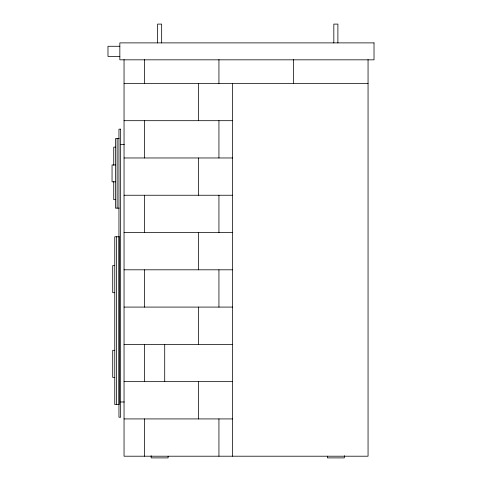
<?xml version="1.0" encoding="UTF-8"?>
<svg xmlns="http://www.w3.org/2000/svg" width="482" height="482" viewBox="0 0 482 482"><rect width="100%" height="100%" fill="white"/><g stroke="black" fill="none" stroke-linecap="round" stroke-linejoin="round"><path stroke-width="0.72" d="M119.843 46.272L107.98 46.272L107.98 56.442L119.843 56.442M124.043 83.41L368.055 83.41M124.043 120.687L232.493 120.687M119.162 138.653L115.433 138.653L115.433 208.128L119.162 208.128M120.657 144.413L124.284 144.413M115.433 147.124L113.74 147.124L113.74 165.278M124.043 157.969L232.493 157.969M115.433 164.946L112.047 164.946L112.047 181.828L115.433 181.828M124.043 195.246L232.493 195.246M115.433 199.656L113.74 199.656L113.74 181.581M124.043 232.529L232.493 232.529M114.758 265.57L112.722 265.57L112.722 292.682L114.758 292.682M124.043 269.806L232.493 269.806M124.043 307.088L232.493 307.088M124.043 344.365L232.493 344.365M114.758 350.3L112.722 350.3L112.722 377.412L114.758 377.412M124.043 381.648L232.493 381.648M120.657 401.982L124.284 401.982M124.043 418.924L232.493 418.924M368.055 59.551L368.055 456.207L124.043 456.207L124.043 59.551M344.335 455.689L344.335 457.9L327.386 457.9L327.386 456.207M337.894 42.928L337.894 24.1L333.827 24.1L333.827 42.928M293.496 59.551L293.496 83.41M232.493 83.41L232.493 456.207M218.936 59.551L218.936 83.41M218.936 120.687L218.936 157.969M218.936 195.246L218.936 232.529M218.936 269.806L218.936 307.088M218.936 418.924L218.936 456.207M198.602 83.41L198.602 120.687M198.602 157.969L198.602 195.246M198.602 232.529L198.602 269.806M198.602 307.088L198.602 344.365M198.602 381.648L198.602 418.924M168.104 456.207L168.104 457.9L151.155 457.9L151.155 455.689M164.711 344.365L164.711 381.648M161.663 42.928L161.663 24.1L157.596 24.1L157.596 42.928M144.377 59.551L144.377 83.41M144.377 120.687L144.377 157.969M144.377 195.246L144.377 232.529M144.377 269.806L144.377 307.088M144.377 344.365L144.377 381.648M144.377 418.924L144.377 456.207M117.132 138.653L117.132 208.128M116.451 236.764L116.451 404.525M374.02 42.886L119.843 42.886L119.843 59.828L374.02 59.828L374.02 42.886M120.657 129.164L118.958 129.164L118.958 417.231L120.657 417.231L120.657 129.164M119.162 236.764L114.758 236.764L114.758 404.525L119.162 404.525L119.162 236.764"/></g></svg>
